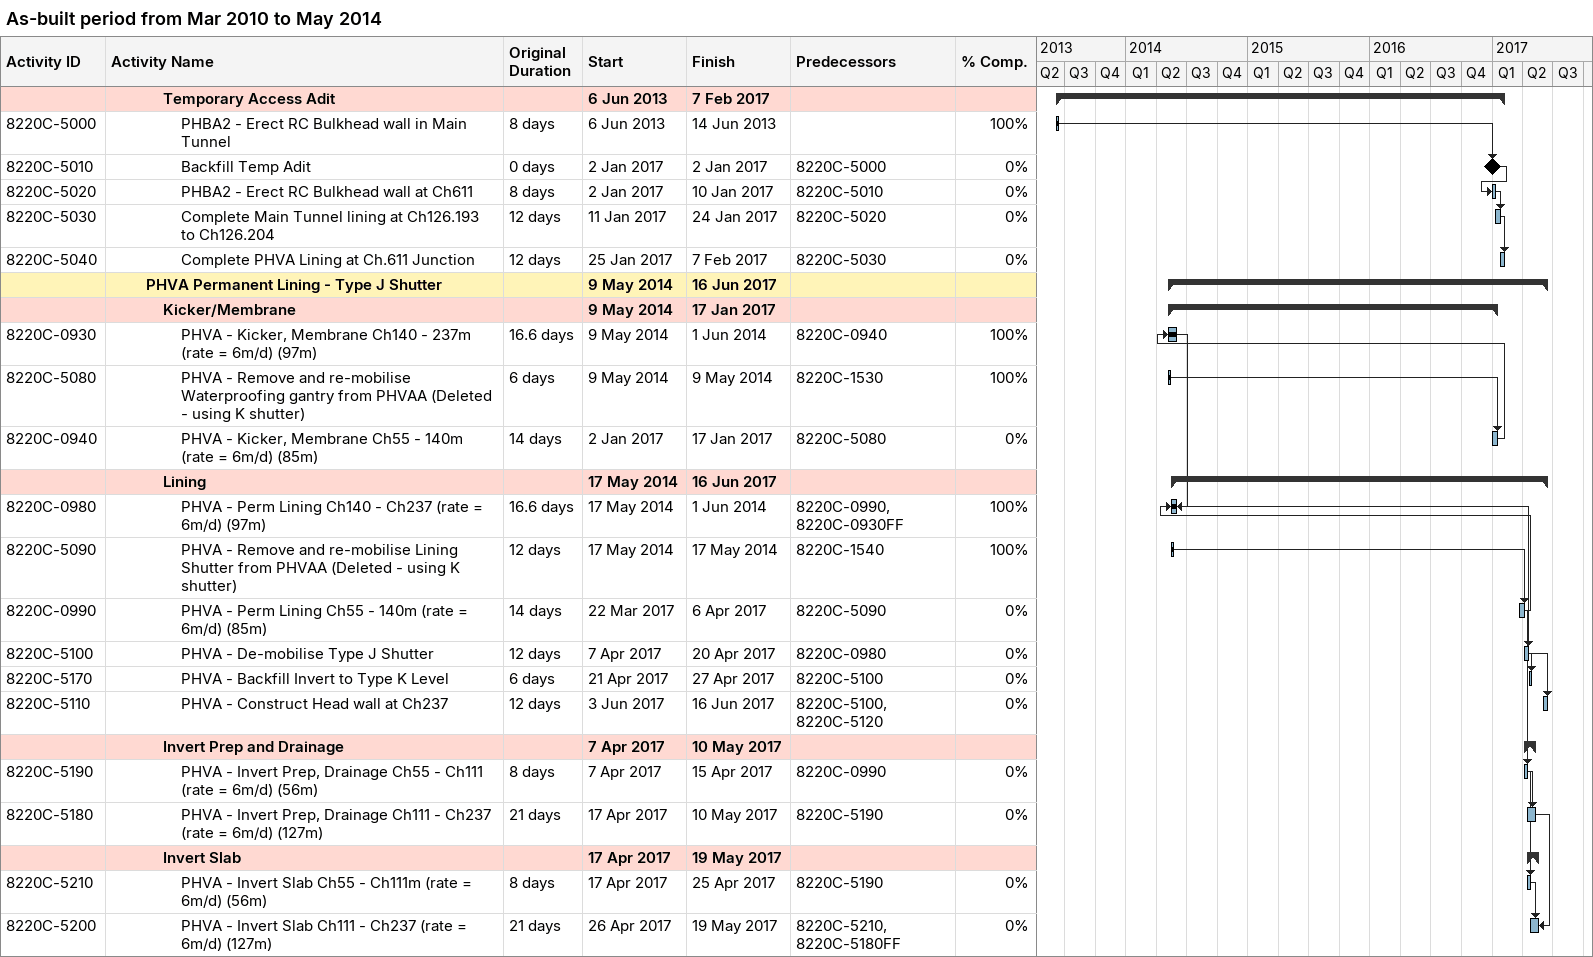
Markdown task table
As-built period from Mar 2010 to May 2014

| ID | Level | Task | Original duration | Start | Finish | Predecessors | % complete |
|---|---|---|---|---|---|---|---|
|  | 4 | **Temporary Access Adit** |  | 2013-06-06 | 2017-02-07 |  |  |
| 8220C-5000 | 5 | PHBA2 - Erect RC Bulkhead wall in Main Tunnel | 8d | 2013-06-06 | 2013-06-14 |  | 100 |
| 8220C-5010 | 5 | Backfill Temp Adit | 0d | 2017-01-02 | 2017-01-02 | 8220C-5000 | 0 |
| 8220C-5020 | 5 | PHBA2 - Erect RC Bulkhead wall at Ch611 | 8d | 2017-01-02 | 2017-01-10 | 8220C-5010 | 0 |
| 8220C-5030 | 5 | Complete Main Tunnel lining at Ch126.193 to Ch126.204 | 12d | 2017-01-11 | 2017-01-24 | 8220C-5020 | 0 |
| 8220C-5040 | 5 | Complete PHVA Lining at Ch.611 Junction | 12d | 2017-01-25 | 2017-02-07 | 8220C-5030 | 0 |
|  | 3 | **PHVA Permanent Lining - Type J Shutter** |  | 2014-05-09 | 2017-06-16 |  |  |
|  | 4 | **Kicker/Membrane** |  | 2014-05-09 | 2017-01-17 |  |  |
| 8220C-0930 | 5 | PHVA - Kicker, Membrane Ch140 - 237m (rate = 6m/d) (97m) | 16.6d | 2014-05-09 | 2014-06-01 | 8220C-0940 | 100 |
| 8220C-5080 | 5 | PHVA - Remove and re-mobilise Waterproofing gantry from PHVAA (Deleted - using K shutter) | 6d | 2014-05-09 | 2014-05-09 | 8220C-1530 | 100 |
| 8220C-0940 | 5 | PHVA - Kicker, Membrane Ch55 - 140m (rate = 6m/d) (85m) | 14d | 2017-01-02 | 2017-01-17 | 8220C-5080 | 0 |
|  | 4 | **Lining** |  | 2014-05-17 | 2017-06-16 |  |  |
| 8220C-0980 | 5 | PHVA - Perm Lining Ch140 - Ch237 (rate = 6m/d) (97m) | 16.6d | 2014-05-17 | 2014-06-01 | 8220C-0990, 8220C-0930FF | 100 |
| 8220C-5090 | 5 | PHVA - Remove and re-mobilise Lining Shutter from PHVAA (Deleted - using K shutter) | 12d | 2014-05-17 | 2014-05-17 | 8220C-1540 | 100 |
| 8220C-0990 | 5 | PHVA - Perm Lining Ch55 - 140m (rate = 6m/d) (85m) | 14d | 2017-03-22 | 2017-04-06 | 8220C-5090 | 0 |
| 8220C-5100 | 5 | PHVA - De-mobilise Type J Shutter | 12d | 2017-04-07 | 2017-04-20 | 8220C-0980 | 0 |
| 8220C-5170 | 5 | PHVA - Backfill Invert to Type K Level | 6d | 2017-04-21 | 2017-04-27 | 8220C-5100 | 0 |
| 8220C-5110 | 5 | PHVA - Construct Head wall at Ch237 | 12d | 2017-06-03 | 2017-06-16 | 8220C-5100, 8220C-5120 | 0 |
|  | 4 | **Invert Prep and Drainage** |  | 2017-04-07 | 2017-05-10 |  |  |
| 8220C-5190 | 5 | PHVA - Invert Prep, Drainage Ch55 - Ch111 (rate = 6m/d) (56m) | 8d | 2017-04-07 | 2017-04-15 | 8220C-0990 | 0 |
| 8220C-5180 | 5 | PHVA - Invert Prep, Drainage Ch111 - Ch237 (rate = 6m/d) (127m) | 21d | 2017-04-17 | 2017-05-10 | 8220C-5190 | 0 |
|  | 4 | **Invert Slab** |  | 2017-04-17 | 2017-05-19 |  |  |
| 8220C-5210 | 5 | PHVA - Invert Slab Ch55 - Ch111m (rate = 6m/d) (56m) | 8d | 2017-04-17 | 2017-04-25 | 8220C-5190 | 0 |
| 8220C-5200 | 5 | PHVA - Invert Slab Ch111 - Ch237 (rate = 6m/d) (127m) | 21d | 2017-04-26 | 2017-05-19 | 8220C-5210, 8220C-5180FF | 0 |
